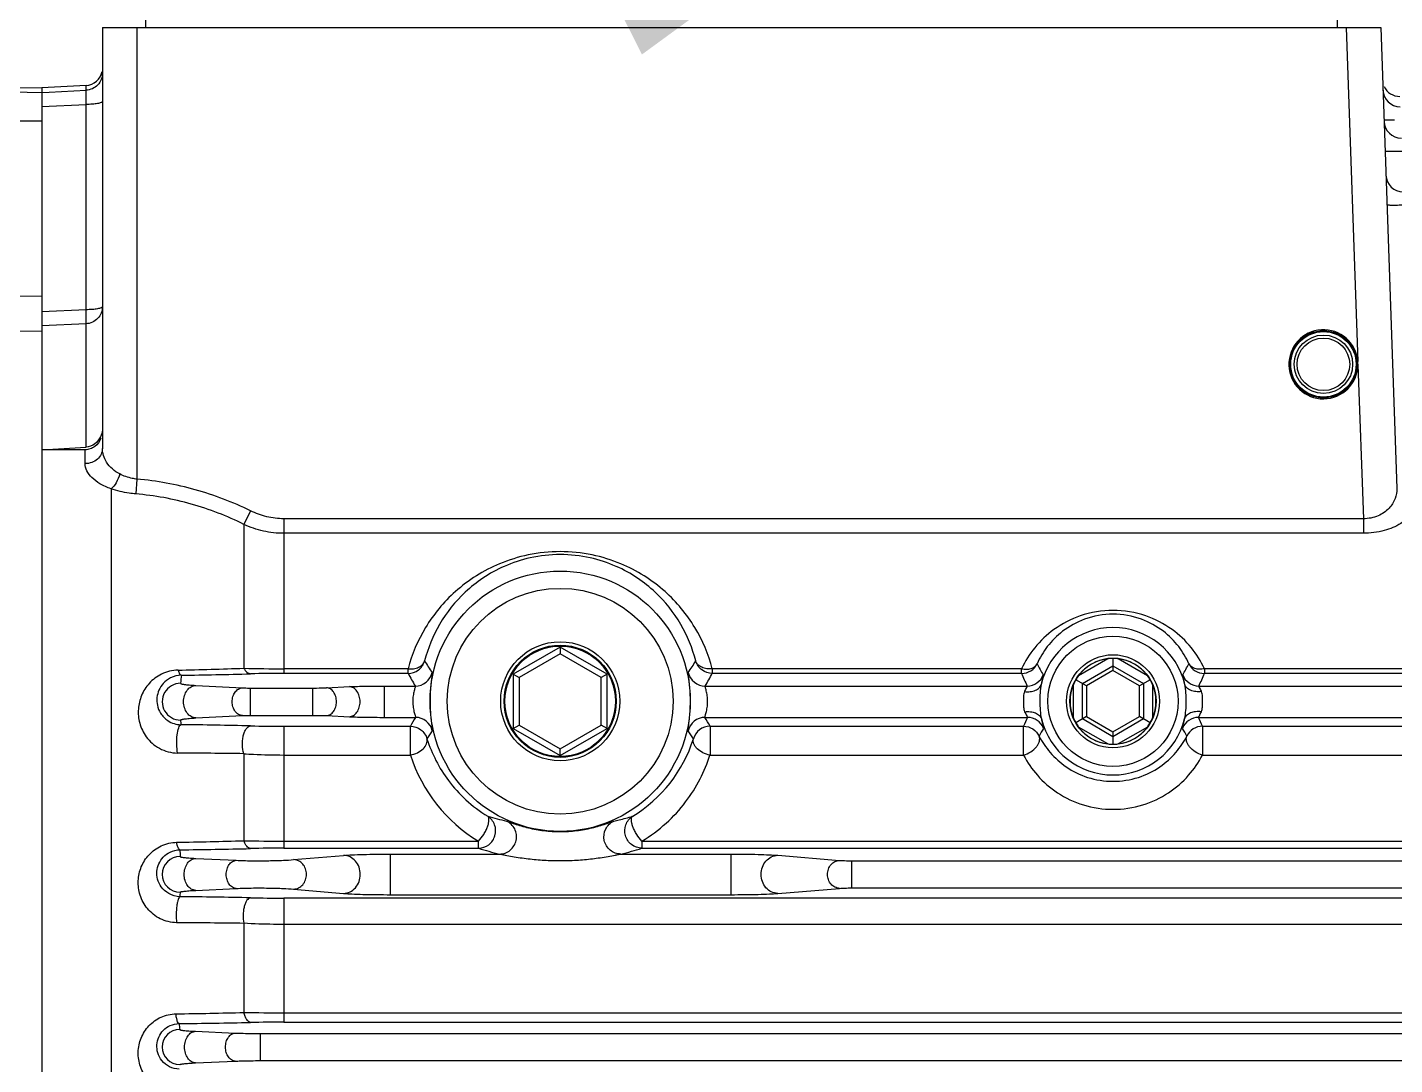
# Model space of a CAD drawing. Header units: millimetres. Extents: x -6 to 705, y -10 to 538.
# Drawn here: x 194.535 to 197.088, y 219.855 to 221.792 of the extents above; entities that cross this region are included whole.
import ezdxf

# ---------------------------------------------------------------- set-up
doc = ezdxf.new("R2010")
doc.units = ezdxf.units.MM
doc.layers.add('\\M+5D7DC\\M+5C4DA\\M+5BFF2\\M+5CFDF', color=7, linetype='Continuous', lineweight=50)

msp = doc.modelspace()

# ---------------------------------------------------------------- linework, layer by layer
at = {"color": 8, "linetype": 'Continuous', "lineweight": -3}
for p, q in [((194.7565, 221.7916), (194.7565, 221.8074)), ((196.9812, 221.7916), (196.9812, 221.8074)), ((194.6753, 221.7916), (197.0623, 221.7916)), ((194.6753, 221.7916), (194.6753, 221.0056)), ((194.7399, 221.7916), (194.7399, 220.9482)), ((196.9977, 221.7916), (197.0195, 221.168)), ((197.0623, 221.7916), (197.0924, 220.9308)), ((194.4321, 221.681), (194.5625, 221.6787)), ((194.6448, 221.683), (194.5625, 221.6787)), ((194.5625, 221.6787), (194.5625, 216.5949)), ((194.6448, 221.6742), (194.6448, 221.683)), ((194.5625, 221.6695), (194.4321, 221.6718)), ((194.5625, 221.6701), (194.5762, 221.6708)), ((194.5762, 221.6708), (194.6448, 221.6742)), ((194.5625, 221.6436), (194.6448, 221.6477)), ((194.6448, 221.2645), (194.6448, 221.6477)), ((194.5625, 221.6165), (194.4321, 221.6168)), ((197.0778, 221.6188), (197.0882, 221.6189)), ((194.5625, 221.2893), (194.4321, 221.2897)), ((194.6448, 221.2645), (194.5625, 221.2607)), ((194.5625, 221.2239), (194.4321, 221.2261)), ((194.6448, 221.2382), (194.5625, 221.2344)), ((194.6448, 221.0079), (194.6448, 221.2382)), ((197.0197, 221.1617), (197.0298, 220.8744)), ((194.5625, 221.0031), (194.6448, 221.0079)), ((194.6431, 221.0031), (194.5625, 221.0031)), ((194.6431, 220.9772), (194.6431, 221.0031)), ((194.7399, 220.9482), (194.7376, 220.9206)), ((194.6915, 220.9302), (194.6915, 219.2346)), ((194.952, 220.8891), (194.9396, 220.8638)), ((194.9396, 220.8638), (194.9396, 220.5953)), ((197.0298, 220.8744), (195.014, 220.8744)), ((195.014, 220.8744), (195.014, 220.5857)), ((197.0298, 220.8744), (197.0298, 220.8471)), ((197.0298, 220.8471), (195.014, 220.8471)), ((195.5301, 220.6348), (195.4425, 220.5842)), ((195.6178, 220.5842), (195.5301, 220.6348)), ((195.5301, 220.6348), (195.5301, 220.6221)), ((195.5301, 220.6221), (195.4535, 220.5779)), ((195.6068, 220.5779), (195.5301, 220.6221)), ((196.4981, 220.5817), (196.5527, 220.6132)), ((196.5623, 220.6137), (196.5623, 220.5909)), ((196.5719, 220.6132), (196.6265, 220.5817)), ((195.2461, 220.5942), (195.014, 220.5942)), ((195.2461, 220.5857), (195.014, 220.5857)), ((195.2461, 220.5857), (195.2461, 220.5942)), ((195.4425, 220.5842), (195.4535, 220.5779)), ((195.4425, 220.5842), (195.4425, 220.483)), ((195.6178, 220.5842), (195.6068, 220.5779)), ((195.6178, 220.483), (195.6178, 220.5842)), ((196.3917, 220.5942), (195.8141, 220.5942)), ((195.8141, 220.5942), (195.8141, 220.5857)), ((196.3917, 220.5857), (195.8141, 220.5857)), ((196.3917, 220.5857), (196.3917, 220.5942)), ((196.5051, 220.5666), (196.5623, 220.5997)), ((196.5623, 220.5909), (196.5127, 220.5622)), ((196.5623, 220.5997), (196.6195, 220.5666)), ((196.6119, 220.5622), (196.5623, 220.5909)), ((197.5529, 220.5942), (196.7329, 220.5942)), ((196.7329, 220.5942), (196.7329, 220.5857)), ((197.5529, 220.5857), (196.7329, 220.5857)), ((194.8499, 220.5633), (194.937, 220.5587)), ((194.9521, 220.5583), (195.068, 220.5583)), ((194.9521, 220.5073), (194.9521, 220.5583)), ((195.068, 220.5073), (195.068, 220.5583)), ((195.0939, 220.5589), (195.1366, 220.5609)), ((195.202, 220.5621), (195.2595, 220.5621)), ((195.202, 220.5036), (195.202, 220.5621)), ((195.4535, 220.5779), (195.4535, 220.4893)), ((195.6068, 220.4893), (195.6068, 220.5779)), ((195.8008, 220.5621), (196.402, 220.5621)), ((196.4886, 220.5021), (196.4886, 220.5651)), ((196.5127, 220.5622), (196.4929, 220.5737)), ((196.5051, 220.5006), (196.5051, 220.5666)), ((196.5127, 220.5622), (196.5127, 220.505)), ((196.6317, 220.5737), (196.6119, 220.5622)), ((196.6119, 220.505), (196.6119, 220.5622)), ((196.6195, 220.5666), (196.6195, 220.5006)), ((196.6361, 220.5651), (196.6361, 220.5021)), ((196.7226, 220.5621), (197.5632, 220.5621)), ((194.8499, 220.5024), (194.937, 220.507)), ((194.9521, 220.5073), (195.068, 220.5073)), ((195.0939, 220.5068), (195.1366, 220.5048)), ((196.5127, 220.505), (196.4929, 220.4936)), ((196.5127, 220.505), (196.5623, 220.4763)), ((196.5623, 220.4763), (196.6119, 220.505)), ((196.6317, 220.4936), (196.6119, 220.505)), ((195.014, 220.487), (195.2504, 220.487)), ((195.014, 220.487), (195.014, 220.2594)), ((195.202, 220.5036), (195.2598, 220.5036)), ((195.2504, 220.4333), (195.2504, 220.487)), ((195.4425, 220.483), (195.4535, 220.4893)), ((195.4425, 220.483), (195.5301, 220.4324)), ((195.4535, 220.4893), (195.5301, 220.4451)), ((195.5301, 220.4451), (195.6068, 220.4893)), ((195.5301, 220.4324), (195.6178, 220.483)), ((195.6178, 220.483), (195.6068, 220.4893)), ((195.8004, 220.5036), (196.4026, 220.5036)), ((195.8099, 220.487), (196.3953, 220.487)), ((195.8099, 220.487), (195.8099, 220.4333)), ((196.3953, 220.4333), (196.3953, 220.487)), ((196.5527, 220.454), (196.4981, 220.4855)), ((196.5623, 220.4675), (196.5051, 220.5006)), ((196.6195, 220.5006), (196.5623, 220.4675)), ((196.6265, 220.4855), (196.5719, 220.454)), ((196.722, 220.5036), (197.5638, 220.5036)), ((196.7293, 220.487), (197.5565, 220.487)), ((196.7293, 220.487), (196.7293, 220.4333)), ((196.5623, 220.4763), (196.5623, 220.4535)), ((194.9396, 220.4357), (194.9396, 220.2733)), ((195.014, 220.4333), (195.2504, 220.4333)), ((195.5301, 220.4324), (195.5301, 220.4451)), ((195.8099, 220.4333), (196.3953, 220.4333)), ((196.7293, 220.4333), (197.5565, 220.4333)), ((195.014, 220.2724), (195.3777, 220.2724)), ((195.014, 220.2594), (195.3777, 220.2594)), ((195.3777, 220.2594), (195.3777, 220.2724)), ((195.6826, 220.2724), (198.6078, 220.2725)), ((195.6826, 220.2724), (195.6826, 220.2594)), ((195.6827, 220.2594), (198.609, 220.2594)), ((194.8495, 220.2404), (194.9254, 220.2367)), ((195.0324, 220.238), (195.1258, 220.246)), ((195.2133, 220.2484), (195.4168, 220.2484)), ((195.2133, 220.1726), (195.2133, 220.2484)), ((195.6434, 220.2484), (195.8494, 220.2484)), ((195.8494, 220.1726), (195.8494, 220.2484)), ((195.9362, 220.2461), (196.0519, 220.2365)), ((196.0747, 220.2359), (198.2112, 220.2359)), ((196.0747, 220.1851), (196.0747, 220.2359)), ((194.8495, 220.1806), (194.9254, 220.1842)), ((195.0324, 220.183), (195.1258, 220.1749)), ((195.2133, 220.1726), (195.8494, 220.1726)), ((195.9362, 220.1749), (196.0519, 220.1844)), ((196.0747, 220.1851), (198.2112, 220.1851)), ((199.2718, 220.1662), (195.014, 220.1662)), ((195.014, 220.1662), (195.014, 219.9346)), ((194.9396, 220.1191), (194.9396, 219.9528)), ((199.2718, 220.1171), (195.014, 220.1171)), ((195.014, 219.9522), (199.2718, 219.9522)), ((194.8493, 219.9176), (194.9235, 219.9143)), ((195.014, 219.9346), (199.2718, 219.9346)), ((194.9707, 219.9134), (199.3152, 219.9134)), ((194.9707, 219.8628), (194.9707, 219.9134)), ((194.8493, 219.8585), (194.9235, 219.8619)), ((194.9707, 219.8628), (199.3152, 219.8628))]:
    msp.add_line(p, q, dxfattribs=at)
at = {"color": 1}
msp.add_circle((211.1234, 217.2284), 28.8225, dxfattribs=at)
at = {"color": 8, "linetype": 'Continuous', "lineweight": -3}
for centre, radius in [((196.9552, 221.1626), 0.0628), ((196.9552, 221.1626), 0.0611), ((196.9552, 221.1626), 0.0546), ((196.9552, 221.1626), 0.0491), ((195.5301, 220.5336), 0.243), ((195.5301, 220.5336), 0.2108), ((195.5301, 220.5336), 0.1111), ((195.5301, 220.5336), 0.1047), ((195.5301, 220.5336), 0.1031), ((196.5623, 220.5336), 0.1215), ((196.5623, 220.5336), 0.0869), ((196.5623, 220.5336), 0.0805)]:
    msp.add_circle(centre, radius, dxfattribs=at)
for centre, radius, start, end in [((194.6431, 221.7152), 0.0323, 273, 349.125), ((197.0979, 221.6948), 0.0323, 205.3506, 270), ((197.0986, 221.6756), 0.0323, 182.269, 270), ((197.1007, 221.6172), 0.0323, 182.2689, 270), ((197.1042, 221.5168), 0.0323, 182.2689, 270), ((196.9552, 221.1626), 0.0645, 4.8286, 359.1714), ((196.9552, 221.1626), 0.0646, 359.1732, 4.8268), ((196.5623, 220.5336), 0.1376, 13.2179, 166.7821), ((195.7317, 220.8877), 0.5335, 211.5321, 214.2809), ((195.3299, 220.887), 0.5319, 325.7087, 328.4655), ((196.5623, 220.5336), 0.0802, 96.8646, 143.1354), ((196.5623, 220.5336), 0.0802, 36.8646, 83.1354), ((194.7163, 226.1946), 5.6037, 271.0262, 272.2842), ((194.7165, 229.0485), 8.4669, 270.71958, 271.59357), ((195.0136, 223.0483), 2.4541, 268.2711, 270.0092), ((195.0137, 218.3114), 2.2743, 89.9913, 91.5542), ((195.7958, 220.8811), 0.624, 208.2524, 210.7426), ((195.2594, 220.5944), 0.0323, 270.0639, 347.2899), ((195.8008, 220.5944), 0.0323, 192.7232, 269.9461), ((195.2751, 220.875), 0.6118, 329.2371, 331.7771), ((196.3917, 220.618), 0.0323, 270.0339, 333.6317), ((196.7583, 220.7315), 0.3945, 201.6872, 205.4272), ((196.402, 220.5944), 0.0323, 270.0584, 339.216), ((196.6891, 220.7394), 0.3009, 206.8259, 211.3466), ((196.4355, 220.7394), 0.3008, 328.6534, 333.1747), ((196.7227, 220.5944), 0.0323, 200.8157, 269.9584), ((196.7329, 220.618), 0.0323, 206.3683, 269.9661), ((196.3726, 220.7287), 0.3877, 334.5395, 338.3461), ((194.8213, 220.5328), 0.0343, 89.9945, 270.0037), ((196.5623, 220.5336), 0.0802, 156.8646, 203.1354), ((196.5623, 220.5336), 0.0802, 336.8646, 23.1354), ((195.0364, 220.5137), 0.2157, 184.0246, 186.3478), ((194.707, 209.8445), 10.646, 88.68137, 89.38091), ((195.0125, 223.1129), 2.6259, 268.6794, 270.0331), ((195.7836, 220.1943), 0.6083, 149.4437, 151.2425), ((195.2598, 220.4713), 0.0323, 13.0484, 89.9467), ((195.8005, 220.4713), 0.0323, 90.0659, 166.9692), ((195.8099, 220.4547), 0.0323, 90.0489, 164.184), ((195.275, 220.1934), 0.6102, 28.762, 30.5551), ((196.7488, 220.3414), 0.3823, 154.8987, 157.616), ((196.4026, 220.4713), 0.0323, 21.3654, 89.9592), ((196.6889, 220.3292), 0.2989, 149.0264, 152.2249), ((196.5623, 220.5336), 0.1376, 193.7509, 346.2491), ((196.5623, 220.5336), 0.0802, 216.8646, 263.1354), ((196.5623, 220.5336), 0.0802, 276.8646, 323.1354), ((196.7221, 220.4713), 0.0323, 90.0642, 158.68), ((196.4357, 220.3292), 0.2989, 27.775, 30.9735), ((196.7294, 220.4547), 0.0323, 90.0353, 154.6606), ((196.3716, 220.3395), 0.387, 22.4005, 25.0848), ((195.7271, 220.1836), 0.5263, 145.912, 147.8731), ((195.5287, 220.5429), 0.2624, 301.4104, 342.3874), ((195.3332, 220.1837), 0.5262, 32.125, 34.0859), ((194.7036, 203.5548), 16.8826, 89.19907, 89.61915), ((195.5277, 220.5219), 0.2911, 197.7217, 238.9881), ((195.5342, 220.7976), 0.4986, 253.7672, 257.9339), ((194.7072, 227.4044), 7.1348, 270.85753, 271.86626), ((194.7067, 230.9526), 10.6968, 270.60775, 271.31412), ((195.1334, 220.2547), 0.3132, 179.6756, 181.9901), ((195.0126, 223.2847), 3.0122, 268.6119, 270.0279), ((195.0125, 217.6254), 2.634, 89.967, 91.3165), ((195.5379, 220.7542), 0.5201, 252.0616, 256.5438), ((195.5228, 220.754), 0.5198, 283.4139, 287.9087), ((194.8203, 220.2105), 0.0333, 90.0073, 269.9921), ((195.1509, 220.1659), 0.3308, 178.0448, 179.4827), ((194.7115, 208.5405), 11.6288, 88.81496, 89.46467), ((195.0137, 223.2341), 3.0679, 268.8484, 270.007), ((194.7067, 202.9109), 17.2097, 89.22465, 89.64274), ((194.7062, 228.288), 8.3385, 270.73153, 271.60426), ((195.0127, 224.5179), 4.5657, 269.083, 270.0172), ((194.8198, 219.8881), 0.0328, 90.0175, 269.983), ((194.7054, 231.9382), 12.0067, 270.54042, 271.17676), ((195.3858, 219.9825), 0.5694, 185.0866, 186.2108), ((195.0125, 216.9908), 2.9438, 89.9699, 91.1773)]:
    msp.add_arc(centre, radius, start, end, dxfattribs=at)
for centre, major_axis, start_param, end_param in [((196.5613, 220.5353), (0.0392, -0.0679), -3.67809, -3.555525), ((196.5633, 220.5353), (-0.0392, -0.0679), -2.72766, -2.605095), ((196.5613, 220.5353), (0.0392, -0.0679), -2.72766, -2.605095), ((196.5633, 220.5353), (-0.0392, -0.0679), -3.67809, -3.555525), ((196.5603, 220.5336), (-0.0784, 0), -0.536498, -0.413932), ((196.5643, 220.5336), (-0.0784, 0), -2.72766, -2.605095), ((196.5603, 220.5336), (-0.0784, 0), 0.413932, 0.536498), ((196.5613, 220.5319), (-0.0392, -0.0679), -0.536498, -0.413932), ((196.5633, 220.5319), (0.0392, -0.0679), 0.413932, 0.536498), ((196.5643, 220.5336), (-0.0784, 0), 2.605095, 2.72766), ((196.5613, 220.5319), (-0.0392, -0.0679), 0.413932, 0.536498), ((196.5633, 220.5319), (0.0392, -0.0679), -0.536498, -0.413932)]:
    msp.add_ellipse(centre, major_axis=major_axis, ratio=0.999675, start_param=start_param, end_param=end_param, dxfattribs=at)
for points, knots in [([(194.6753, 221.7063), (194.6753, 221.7022), (194.6738, 221.6941), (194.6671, 221.6836), (194.6569, 221.6764), (194.6488, 221.6744), (194.6448, 221.6742)], [0, 0, 0, 0, 0.249402, 0.499488, 0.749873, 1, 1, 1, 1]), ([(194.6448, 221.6477), (194.6449, 221.651), (194.6451, 221.6571), (194.6452, 221.6642), (194.6452, 221.6689), (194.6451, 221.6714), (194.645, 221.673), (194.6449, 221.6739), (194.6448, 221.6742)], [0, 0, 0, 0, 0.375437, 0.687954, 0.809595, 0.90355, 0.967422, 1, 1, 1, 1]), ([(194.6753, 221.6532), (194.6753, 221.6528), (194.6746, 221.6519), (194.6716, 221.6505), (194.6654, 221.649), (194.656, 221.648), (194.6487, 221.6477), (194.6448, 221.6477)], [0, 0, 0, 0, 0.037853, 0.10067, 0.314324, 0.628451, 1, 1, 1, 1]), ([(197.0683, 221.6195), (197.0683, 221.6194), (197.0686, 221.6193), (197.069, 221.6192), (197.0698, 221.6191), (197.0714, 221.619), (197.0741, 221.6189), (197.0764, 221.6188), (197.0778, 221.6188)], [0, 0, 0, 0, 0.021787, 0.072535, 0.15416, 0.266499, 0.579791, 1, 1, 1, 1]), ([(197.0703, 221.561), (197.0703, 221.5609), (197.0706, 221.5608), (197.071, 221.5607), (197.0718, 221.5606), (197.0734, 221.5605), (197.0761, 221.5604), (197.0801, 221.5603), (197.0849, 221.5603), (197.0925, 221.5604), (197.0985, 221.5606), (197.1026, 221.5607)], [0, 0, 0, 0, 0.006429, 0.021404, 0.04549, 0.078639, 0.171086, 0.295083, 0.446103, 0.618508, 1, 1, 1, 1]), ([(197.0739, 221.4606), (197.0739, 221.4605), (197.0741, 221.4604), (197.0746, 221.4603), (197.0754, 221.4602), (197.0769, 221.4601), (197.0796, 221.4599), (197.0836, 221.4599), (197.0884, 221.4599), (197.096, 221.46), (197.102, 221.4601), (197.1061, 221.4603)], [0, 0, 0, 0, 0.006429, 0.021404, 0.04549, 0.078639, 0.171086, 0.295083, 0.446103, 0.618508, 1, 1, 1, 1]), ([(194.6753, 221.2701), (194.6753, 221.2697), (194.6746, 221.2687), (194.6716, 221.2673), (194.6654, 221.2659), (194.656, 221.2648), (194.6487, 221.2645), (194.6448, 221.2645)], [0, 0, 0, 0, 0.03787, 0.100651, 0.314486, 0.628037, 1, 1, 1, 1]), ([(194.6753, 221.2701), (194.6753, 221.2661), (194.6738, 221.2579), (194.667, 221.2476), (194.6569, 221.2404), (194.6488, 221.2384), (194.6448, 221.2382)], [0, 0, 0, 0, 0.248762, 0.498243, 0.74874, 1, 1, 1, 1]), ([(194.6448, 221.2382), (194.645, 221.2392), (194.6451, 221.2422), (194.6452, 221.2478), (194.6451, 221.2555), (194.6449, 221.2613), (194.6448, 221.2645)], [0, 0, 0, 0, 0.114987, 0.335104, 0.640219, 1, 1, 1, 1]), ([(194.6726, 221.0246), (194.6703, 221.0187), (194.6642, 221.0104), (194.6528, 221.0042), (194.6463, 221.0031), (194.6431, 221.0031)], [0, 0, 0, 0, 0.497845, 0.749065, 1, 1, 1, 1]), ([(194.6716, 221.0271), (194.6691, 221.022), (194.6619, 221.0125), (194.6505, 221.0082), (194.6448, 221.0079)], [0, 0, 0, 0, 0.500692, 1, 1, 1, 1]), ([(194.6753, 221.0056), (194.6753, 221.0019), (194.6736, 220.9942), (194.6663, 220.9848), (194.6556, 220.9786), (194.6473, 220.9772), (194.6431, 220.9772)], [0, 0, 0, 0, 0.235009, 0.479066, 0.735373, 1, 1, 1, 1]), ([(194.7076, 220.958), (194.6979, 220.9629), (194.6854, 220.9737), (194.6768, 220.992), (194.6753, 221.0011), (194.6753, 221.0056)], [0, 0, 0, 0, 0.54378, 0.779142, 1, 1, 1, 1]), ([(194.6915, 220.9302), (194.6843, 220.9327), (194.6714, 220.9383), (194.6558, 220.9498), (194.6457, 220.9628), (194.6431, 220.9727), (194.6431, 220.9772)], [0, 0, 0, 0, 0.31841, 0.586814, 0.80903, 1, 1, 1, 1]), ([(194.7076, 220.958), (194.7061, 220.9523), (194.7021, 220.9421), (194.6954, 220.9332), (194.6915, 220.9302)], [0, 0, 0, 0, 0.542785, 1, 1, 1, 1]), ([(194.7399, 220.9482), (194.737, 220.9485), (194.7258, 220.9504), (194.715, 220.9541), (194.7076, 220.958)], [0, 0, 0, 0, 0.259886, 1, 1, 1, 1]), ([(194.952, 220.8891), (194.9189, 220.9053), (194.8496, 220.9319), (194.7766, 220.9451), (194.7399, 220.9482)], [0, 0, 0, 0, 0.500019, 1, 1, 1, 1]), ([(194.7376, 220.9206), (194.7335, 220.921), (194.7179, 220.9228), (194.7024, 220.9263), (194.6915, 220.9302)], [0, 0, 0, 0, 0.261055, 1, 1, 1, 1]), ([(194.9396, 220.8638), (194.9081, 220.8794), (194.8422, 220.905), (194.7726, 220.9177), (194.7376, 220.9206)], [0, 0, 0, 0, 0.500018, 1, 1, 1, 1]), ([(197.0924, 220.9308), (197.0926, 220.9244), (197.0901, 220.9107), (197.078, 220.8921), (197.0572, 220.8777), (197.0392, 220.8743), (197.0298, 220.8744)], [0, 0, 0, 0, 0.205972, 0.432652, 0.696407, 1, 1, 1, 1]), ([(195.014, 220.8744), (195.0033, 220.8744), (194.9819, 220.877), (194.9616, 220.8843), (194.952, 220.8891)], [0, 0, 0, 0, 0.499958, 1, 1, 1, 1]), ([(197.1246, 220.9038), (197.1247, 220.9004), (197.1237, 220.8933), (197.1188, 220.8832), (197.1107, 220.8737), (197.0947, 220.8613), (197.0674, 220.8501), (197.0429, 220.8471), (197.0298, 220.8471)], [0, 0, 0, 0, 0.083438, 0.173977, 0.27626, 0.393284, 0.673413, 1, 1, 1, 1]), ([(195.014, 220.8471), (195.0012, 220.8471), (194.9756, 220.85), (194.9512, 220.8584), (194.9396, 220.8638)], [0, 0, 0, 0, 0.500054, 1, 1, 1, 1]), ([(195.5301, 220.8129), (195.5101, 220.8129), (195.4714, 220.8089), (195.403, 220.7878), (195.3337, 220.7443), (195.2757, 220.6745), (195.2531, 220.6212), (195.2461, 220.5942)], [0, 0, 0, 0, 0.15621, 0.301499, 0.55554, 0.782185, 1, 1, 1, 1]), ([(195.8141, 220.5942), (195.8071, 220.6212), (195.7846, 220.6745), (195.7265, 220.7443), (195.6572, 220.7878), (195.5889, 220.8089), (195.5501, 220.8129), (195.5301, 220.8129)], [0, 0, 0, 0, 0.217806, 0.444487, 0.698538, 0.843814, 1, 1, 1, 1]), ([(195.5301, 220.8075), (195.5114, 220.8075), (195.4755, 220.8035), (195.4267, 220.7875), (195.3861, 220.7651), (195.343, 220.7309), (195.3023, 220.6799), (195.2831, 220.6326), (195.277, 220.6088)], [0, 0, 0, 0, 0.162637, 0.310448, 0.442599, 0.563549, 0.786245, 1, 1, 1, 1]), ([(195.7832, 220.6088), (195.7772, 220.6326), (195.758, 220.6799), (195.7173, 220.7309), (195.6742, 220.7651), (195.6335, 220.7875), (195.5848, 220.8035), (195.5489, 220.8075), (195.5301, 220.8075)], [0, 0, 0, 0, 0.213824, 0.436532, 0.557489, 0.689626, 0.83741, 1, 1, 1, 1]), ([(196.5623, 220.7031), (196.5417, 220.7031), (196.5023, 220.6966), (196.4522, 220.6707), (196.4152, 220.6357), (196.3981, 220.6082), (196.3917, 220.5942)], [0, 0, 0, 0, 0.290494, 0.55046, 0.783037, 1, 1, 1, 1]), ([(196.5623, 220.6962), (196.5442, 220.6962), (196.5104, 220.6901), (196.4686, 220.667), (196.439, 220.6375), (196.4257, 220.615), (196.4206, 220.6036)], [0, 0, 0, 0, 0.304425, 0.564334, 0.790872, 1, 1, 1, 1]), ([(196.7329, 220.5942), (196.7265, 220.6082), (196.7095, 220.6357), (196.6724, 220.6707), (196.6224, 220.6966), (196.583, 220.7031), (196.5623, 220.7031)], [0, 0, 0, 0, 0.216869, 0.449483, 0.709473, 1, 1, 1, 1]), ([(196.704, 220.6036), (196.699, 220.615), (196.6856, 220.6375), (196.656, 220.6671), (196.6143, 220.6901), (196.5804, 220.6962), (196.5623, 220.6962)], [0, 0, 0, 0, 0.209243, 0.435731, 0.695606, 1, 1, 1, 1]), ([(195.2461, 220.5942), (195.2496, 220.5938), (195.2563, 220.5938), (195.2657, 220.5964), (195.2731, 220.6014), (195.2762, 220.6062), (195.277, 220.6088)], [0, 0, 0, 0, 0.28395, 0.546997, 0.783697, 1, 1, 1, 1]), ([(195.2461, 220.5857), (195.2529, 220.5857), (195.2668, 220.5902), (195.2751, 220.6023), (195.277, 220.6088)], [0, 0, 0, 0, 0.500058, 1, 1, 1, 1]), ([(195.8141, 220.5857), (195.8074, 220.5857), (195.7935, 220.5902), (195.7852, 220.6023), (195.7832, 220.6088)], [0, 0, 0, 0, 0.500058, 1, 1, 1, 1]), ([(195.8141, 220.5942), (195.8107, 220.5938), (195.8039, 220.5938), (195.7945, 220.5964), (195.7871, 220.6014), (195.7841, 220.6062), (195.7832, 220.6088)], [0, 0, 0, 0, 0.283953, 0.547001, 0.783701, 1, 1, 1, 1]), ([(194.8166, 220.5918), (194.8059, 220.5916), (194.7856, 220.5866), (194.7619, 220.5686), (194.7472, 220.5453), (194.741, 220.5193), (194.7436, 220.4919), (194.7564, 220.465), (194.7768, 220.447), (194.798, 220.4386), (194.8099, 220.4371), (194.8158, 220.437)], [0, 0, 0, 0, 0.135649, 0.256595, 0.369131, 0.478903, 0.591122, 0.712054, 0.849351, 0.924691, 1, 1, 1, 1]), ([(194.8229, 220.5823), (194.8159, 220.5821), (194.8031, 220.5789), (194.7888, 220.568), (194.7803, 220.5548), (194.7765, 220.5406), (194.7772, 220.5255), (194.7835, 220.5098), (194.7981, 220.4947), (194.8135, 220.49), (194.822, 220.4899)], [0, 0, 0, 0, 0.147026, 0.265774, 0.370956, 0.470813, 0.571817, 0.682378, 0.820112, 1, 1, 1, 1]), ([(194.8166, 220.5918), (194.817, 220.5904), (194.8178, 220.5881), (194.8195, 220.5847), (194.8215, 220.5825), (194.8229, 220.5823)], [0, 0, 0, 0, 0.348858, 0.631268, 1, 1, 1, 1]), ([(194.9396, 220.5953), (194.941, 220.5925), (194.9442, 220.5878), (194.9496, 220.585), (194.952, 220.5849)], [0, 0, 0, 0, 0.561422, 1, 1, 1, 1]), ([(195.2909, 220.5873), (195.291, 220.5871), (195.291, 220.5867), (195.291, 220.5858), (195.2909, 220.5845), (195.2907, 220.5819), (195.2901, 220.5776), (195.2893, 220.5711), (195.2885, 220.5632), (195.2877, 220.554), (195.2871, 220.5437), (195.287, 220.5329), (195.2872, 220.5221), (195.2878, 220.5119), (195.2886, 220.5026), (195.2895, 220.4947), (195.2904, 220.4883), (195.2909, 220.484), (195.2912, 220.4814), (195.2913, 220.48), (195.2913, 220.4792), (195.2913, 220.4787), (195.2912, 220.4786)], [0, 0, 0, 0, 0.004115, 0.012156, 0.024227, 0.040335, 0.084505, 0.144005, 0.217763, 0.303852, 0.399338, 0.499963, 0.600583, 0.696058, 0.782154, 0.855929, 0.915447, 0.959636, 0.975758, 0.987841, 0.995888, 1, 1, 1, 1]), ([(195.769, 220.4786), (195.7689, 220.4787), (195.7689, 220.4792), (195.7689, 220.48), (195.769, 220.4814), (195.7693, 220.484), (195.7699, 220.4883), (195.7707, 220.4947), (195.7716, 220.5026), (195.7725, 220.5119), (195.7731, 220.5221), (195.7733, 220.5329), (195.7731, 220.5437), (195.7726, 220.554), (195.7718, 220.5632), (195.7709, 220.5711), (195.7702, 220.5776), (195.7696, 220.5819), (195.7693, 220.5845), (195.7692, 220.5858), (195.7692, 220.5867), (195.7692, 220.5871), (195.7693, 220.5873)], [0, 0, 0, 0, 0.004112, 0.012159, 0.024242, 0.040364, 0.084553, 0.144071, 0.217846, 0.303942, 0.399417, 0.500037, 0.600662, 0.696148, 0.782237, 0.855995, 0.915495, 0.959665, 0.975773, 0.987844, 0.995885, 1, 1, 1, 1]), ([(196.3917, 220.5942), (196.3948, 220.5937), (196.4007, 220.593), (196.4092, 220.5943), (196.4162, 220.5978), (196.4195, 220.6016), (196.4206, 220.6036)], [0, 0, 0, 0, 0.285873, 0.547984, 0.782922, 1, 1, 1, 1]), ([(196.4322, 220.5829), (196.4322, 220.5828), (196.4322, 220.5822), (196.4321, 220.5813), (196.4317, 220.5798), (196.4313, 220.5778), (196.4306, 220.5753), (196.4296, 220.5711), (196.4288, 220.5676), (196.4283, 220.5651)], [0, 0, 0, 0, 0.026447, 0.080504, 0.163108, 0.274391, 0.414174, 0.582199, 1, 1, 1, 1]), ([(196.6963, 220.5651), (196.6958, 220.5676), (196.695, 220.5711), (196.694, 220.5753), (196.6934, 220.5778), (196.6929, 220.5798), (196.6926, 220.5813), (196.6925, 220.5822), (196.6924, 220.5828), (196.6925, 220.5829)], [0, 0, 0, 0, 0.418042, 0.585955, 0.725475, 0.836573, 0.919274, 0.973536, 1, 1, 1, 1]), ([(196.7329, 220.5942), (196.7299, 220.5937), (196.724, 220.593), (196.7155, 220.5943), (196.7084, 220.5978), (196.7051, 220.6016), (196.704, 220.6036)], [0, 0, 0, 0, 0.285877, 0.54799, 0.782928, 1, 1, 1, 1]), ([(194.8213, 220.5671), (194.8212, 220.5669), (194.8219, 220.5664), (194.8232, 220.566), (194.8254, 220.5655), (194.8301, 220.5648), (194.8384, 220.564), (194.8456, 220.5635), (194.8499, 220.5633)], [0, 0, 0, 0, 0.022172, 0.069284, 0.145534, 0.252183, 0.560728, 1, 1, 1, 1]), ([(194.8499, 220.5024), (194.8468, 220.5025), (194.8404, 220.5044), (194.8329, 220.5115), (194.828, 220.5214), (194.8263, 220.5328), (194.828, 220.5443), (194.8329, 220.5542), (194.8404, 220.5612), (194.8468, 220.5632), (194.8499, 220.5633)], [0, 0, 0, 0, 0.11026, 0.229946, 0.361198, 0.5, 0.638802, 0.770054, 0.88974, 1, 1, 1, 1]), ([(194.937, 220.507), (194.9344, 220.5071), (194.929, 220.5088), (194.9227, 220.5147), (194.9186, 220.5231), (194.9172, 220.5328), (194.9186, 220.5425), (194.9227, 220.5509), (194.929, 220.5569), (194.9344, 220.5586), (194.937, 220.5587)], [0, 0, 0, 0, 0.109807, 0.229347, 0.360797, 0.500005, 0.639212, 0.770659, 0.890195, 1, 1, 1, 1]), ([(194.937, 220.5587), (194.938, 220.5586), (194.9431, 220.5584), (194.9481, 220.5583), (194.9521, 220.5583)], [0, 0, 0, 0, 0.203848, 1, 1, 1, 1]), ([(195.068, 220.5583), (195.0705, 220.5583), (195.0791, 220.5584), (195.0877, 220.5586), (195.0939, 220.5589)], [0, 0, 0, 0, 0.282298, 1, 1, 1, 1]), ([(195.0939, 220.5068), (195.0963, 220.5069), (195.1016, 220.5086), (195.1076, 220.5147), (195.1114, 220.5231), (195.1128, 220.5328), (195.1114, 220.5425), (195.1076, 220.551), (195.1016, 220.5571), (195.0963, 220.5588), (195.0939, 220.5589)], [0, 0, 0, 0, 0.106635, 0.225181, 0.358013, 0.5, 0.641987, 0.774819, 0.893365, 1, 1, 1, 1]), ([(195.1366, 220.5609), (195.1465, 220.5613), (195.1683, 220.5619), (195.1901, 220.5621), (195.202, 220.5621)], [0, 0, 0, 0, 0.455293, 1, 1, 1, 1]), ([(195.1366, 220.5048), (195.1392, 220.5049), (195.1449, 220.5068), (195.1513, 220.5133), (195.1555, 220.5224), (195.1569, 220.5328), (195.1555, 220.5433), (195.1513, 220.5524), (195.1449, 220.5589), (195.1392, 220.5608), (195.1366, 220.5609)], [0, 0, 0, 0, 0.106639, 0.225184, 0.358013, 0.499996, 0.64198, 0.774811, 0.893359, 1, 1, 1, 1]), ([(195.2595, 220.5621), (195.2596, 220.562), (195.2596, 220.5617), (195.2595, 220.5609), (195.259, 220.5591), (195.2583, 220.5564), (195.2573, 220.5528), (195.2563, 220.5485), (195.2552, 220.5418), (195.2545, 220.5328), (195.2553, 220.5238), (195.2565, 220.5171), (195.2575, 220.5128), (195.2586, 220.5092), (195.2594, 220.5065), (195.2598, 220.5048), (195.2599, 220.5039), (195.2599, 220.5036), (195.2598, 220.5036)], [0, 0, 0, 0, 0.004594, 0.013493, 0.044953, 0.093489, 0.156532, 0.23138, 0.315473, 0.499868, 0.684232, 0.768322, 0.843208, 0.906331, 0.954969, 0.98651, 0.995418, 1, 1, 1, 1]), ([(195.8004, 220.5036), (195.8004, 220.5036), (195.8003, 220.5039), (195.8004, 220.5048), (195.8009, 220.5065), (195.8017, 220.5092), (195.8027, 220.5128), (195.8037, 220.5171), (195.805, 220.5238), (195.8057, 220.5328), (195.8051, 220.5418), (195.8039, 220.5485), (195.803, 220.5528), (195.802, 220.5564), (195.8012, 220.5591), (195.8008, 220.5609), (195.8007, 220.5617), (195.8007, 220.562), (195.8008, 220.5621)], [0, 0, 0, 0, 0.004582, 0.01349, 0.045031, 0.093669, 0.156792, 0.231678, 0.315768, 0.500132, 0.684527, 0.76862, 0.843468, 0.906511, 0.955047, 0.986507, 0.995406, 1, 1, 1, 1]), ([(196.397, 220.5517), (196.4006, 220.5513), (196.4076, 220.5512), (196.4172, 220.5534), (196.4247, 220.558), (196.4277, 220.5627), (196.4283, 220.5651)], [0, 0, 0, 0, 0.296946, 0.567083, 0.799225, 1, 1, 1, 1]), ([(196.402, 220.5621), (196.4021, 220.562), (196.402, 220.5616), (196.4017, 220.5611), (196.4012, 220.5601), (196.4003, 220.5584), (196.3987, 220.5555), (196.3976, 220.5531), (196.397, 220.5517)], [0, 0, 0, 0, 0.026123, 0.084226, 0.174421, 0.294254, 0.608429, 1, 1, 1, 1]), ([(196.4283, 220.5651), (196.4272, 220.5599), (196.4259, 220.5492), (196.4254, 220.533), (196.4261, 220.5168), (196.4274, 220.5061), (196.4286, 220.5009)], [0, 0, 0, 0, 0.246845, 0.499947, 0.753072, 1, 1, 1, 1]), ([(196.696, 220.5009), (196.6972, 220.5061), (196.6986, 220.5168), (196.6992, 220.533), (196.6987, 220.5492), (196.6975, 220.5599), (196.6963, 220.5651)], [0, 0, 0, 0, 0.24692, 0.500042, 0.753151, 1, 1, 1, 1]), ([(196.7277, 220.5517), (196.7241, 220.5513), (196.7171, 220.5512), (196.7075, 220.5534), (196.7, 220.558), (196.697, 220.5627), (196.6963, 220.5651)], [0, 0, 0, 0, 0.296946, 0.567083, 0.799225, 1, 1, 1, 1]), ([(196.7277, 220.5517), (196.7271, 220.5531), (196.7259, 220.5555), (196.7244, 220.5584), (196.7234, 220.5601), (196.7229, 220.5611), (196.7227, 220.5616), (196.7226, 220.562), (196.7226, 220.5621)], [0, 0, 0, 0, 0.391686, 0.70573, 0.825512, 0.915803, 0.973955, 1, 1, 1, 1]), ([(196.397, 220.5517), (196.3958, 220.549), (196.395, 220.5425), (196.3952, 220.5328), (196.3952, 220.5231), (196.3961, 220.5167), (196.3973, 220.514)], [0, 0, 0, 0, 0.233934, 0.499713, 0.765587, 1, 1, 1, 1]), ([(196.7273, 220.514), (196.7285, 220.5167), (196.7294, 220.5231), (196.7294, 220.5328), (196.7296, 220.5425), (196.7289, 220.549), (196.7277, 220.5517)], [0, 0, 0, 0, 0.234382, 0.500244, 0.766049, 1, 1, 1, 1]), ([(194.937, 220.507), (194.938, 220.5071), (194.9431, 220.5073), (194.9481, 220.5073), (194.9521, 220.5073)], [0, 0, 0, 0, 0.203872, 1, 1, 1, 1]), ([(195.068, 220.5073), (195.0705, 220.5073), (195.0791, 220.5073), (195.0877, 220.5071), (195.0939, 220.5068)], [0, 0, 0, 0, 0.282287, 1, 1, 1, 1]), ([(195.1366, 220.5048), (195.1465, 220.5043), (195.1683, 220.5038), (195.1901, 220.5036), (195.202, 220.5036)], [0, 0, 0, 0, 0.455294, 1, 1, 1, 1]), ([(196.3973, 220.514), (196.4009, 220.5144), (196.4079, 220.5146), (196.4174, 220.5124), (196.4249, 220.5079), (196.428, 220.5032), (196.4286, 220.5009)], [0, 0, 0, 0, 0.297057, 0.567126, 0.799205, 1, 1, 1, 1]), ([(196.3973, 220.514), (196.3979, 220.5126), (196.3992, 220.5101), (196.4008, 220.5073), (196.4018, 220.5056), (196.4023, 220.5046), (196.4026, 220.504), (196.4027, 220.5036), (196.4026, 220.5036)], [0, 0, 0, 0, 0.390731, 0.705002, 0.825126, 0.915688, 0.974019, 1, 1, 1, 1]), ([(196.7273, 220.514), (196.7237, 220.5144), (196.7168, 220.5146), (196.7072, 220.5124), (196.6997, 220.5079), (196.6967, 220.5032), (196.696, 220.5009)], [0, 0, 0, 0, 0.297058, 0.567127, 0.799205, 1, 1, 1, 1]), ([(196.722, 220.5036), (196.722, 220.5036), (196.7221, 220.504), (196.7223, 220.5046), (196.7229, 220.5056), (196.7239, 220.5073), (196.7255, 220.5101), (196.7267, 220.5126), (196.7273, 220.514)], [0, 0, 0, 0, 0.026027, 0.084368, 0.174892, 0.295026, 0.609347, 1, 1, 1, 1]), ([(194.8158, 220.437), (194.8148, 220.4423), (194.8139, 220.4536), (194.8145, 220.4695), (194.8166, 220.4815), (194.8193, 220.4878), (194.8212, 220.4897), (194.822, 220.4899)], [0, 0, 0, 0, 0.296794, 0.616772, 0.870297, 0.951085, 1, 1, 1, 1]), ([(194.8213, 220.4986), (194.8212, 220.4988), (194.8219, 220.4993), (194.8232, 220.4997), (194.8254, 220.5002), (194.8301, 220.5009), (194.8384, 220.5017), (194.8456, 220.5022), (194.8499, 220.5024)], [0, 0, 0, 0, 0.022173, 0.069285, 0.145536, 0.252186, 0.560728, 1, 1, 1, 1]), ([(194.9396, 220.4357), (194.9378, 220.4409), (194.9366, 220.4494), (194.9369, 220.4606), (194.9382, 220.4689), (194.9405, 220.4763), (194.9441, 220.4833), (194.9488, 220.4874), (194.952, 220.4877)], [0, 0, 0, 0, 0.28434, 0.436804, 0.584356, 0.718927, 0.834179, 1, 1, 1, 1]), ([(195.2504, 220.487), (195.2572, 220.487), (195.2713, 220.4823), (195.2796, 220.4701), (195.2814, 220.4635)], [0, 0, 0, 0, 0.49984, 1, 1, 1, 1]), ([(196.3953, 220.487), (196.4013, 220.487), (196.4135, 220.4834), (196.4219, 220.4739), (196.4245, 220.4685)], [0, 0, 0, 0, 0.499897, 1, 1, 1, 1]), ([(196.4286, 220.5009), (196.4292, 220.4984), (196.43, 220.4949), (196.431, 220.4906), (196.4317, 220.4881), (196.4322, 220.4862), (196.4325, 220.4847), (196.4327, 220.4837), (196.4327, 220.4832), (196.4326, 220.4831)], [0, 0, 0, 0, 0.417671, 0.585656, 0.725434, 0.83677, 0.91949, 0.97362, 1, 1, 1, 1]), ([(196.692, 220.4831), (196.6919, 220.4832), (196.692, 220.4837), (196.6921, 220.4847), (196.6925, 220.4862), (196.693, 220.4881), (196.6936, 220.4906), (196.6947, 220.4949), (196.6955, 220.4984), (196.696, 220.5009)], [0, 0, 0, 0, 0.026393, 0.080465, 0.163141, 0.274528, 0.414392, 0.582417, 1, 1, 1, 1]), ([(195.2504, 220.4333), (195.2549, 220.4341), (195.2636, 220.4369), (195.2742, 220.444), (195.2812, 220.4532), (195.2821, 220.4605), (195.2814, 220.4635)], [0, 0, 0, 0, 0.291393, 0.566571, 0.802667, 1, 1, 1, 1]), ([(195.2814, 220.4635), (195.2903, 220.4356), (195.3115, 220.3944), (195.3535, 220.3479), (195.3802, 220.3278), (195.3949, 220.3189)], [0, 0, 0, 0, 0.468581, 0.725915, 1, 1, 1, 1]), ([(195.8099, 220.4333), (195.8053, 220.4339), (195.7967, 220.437), (195.7874, 220.443), (195.7821, 220.4492), (195.7795, 220.454), (195.7782, 220.4588), (195.7785, 220.462), (195.7789, 220.4635)], [0, 0, 0, 0, 0.290894, 0.565095, 0.689084, 0.801346, 0.901895, 1, 1, 1, 1]), ([(196.3953, 220.4333), (196.4, 220.4346), (196.4088, 220.4386), (196.4179, 220.4462), (196.4229, 220.4534), (196.4257, 220.46), (196.4257, 220.4656), (196.4245, 220.4685)], [0, 0, 0, 0, 0.29107, 0.569857, 0.695277, 0.808208, 1, 1, 1, 1]), ([(196.4245, 220.4685), (196.43, 220.4577), (196.4445, 220.4362), (196.475, 220.4089), (196.5152, 220.389), (196.5463, 220.3842), (196.5623, 220.3842)], [0, 0, 0, 0, 0.215941, 0.453573, 0.716712, 1, 1, 1, 1]), ([(196.5623, 220.3842), (196.5783, 220.3842), (196.6094, 220.389), (196.6497, 220.4089), (196.6802, 220.4362), (196.6946, 220.4577), (196.7002, 220.4685)], [0, 0, 0, 0, 0.283297, 0.546445, 0.784092, 1, 1, 1, 1]), ([(196.7293, 220.4333), (196.7246, 220.4344), (196.7158, 220.4387), (196.7067, 220.4462), (196.7018, 220.4534), (196.6996, 220.4586), (196.6988, 220.4638), (196.6996, 220.4671), (196.7002, 220.4685)], [0, 0, 0, 0, 0.290635, 0.568754, 0.694002, 0.806278, 0.905206, 1, 1, 1, 1]), ([(194.9396, 220.4357), (194.9455, 220.4353), (194.9703, 220.4339), (194.9951, 220.4333), (195.014, 220.4333)], [0, 0, 0, 0, 0.238189, 1, 1, 1, 1]), ([(195.6826, 220.2724), (195.6987, 220.2821), (195.7284, 220.3042), (195.7649, 220.3439), (195.7923, 220.3872), (195.8049, 220.4179), (195.8098, 220.4333)], [0, 0, 0, 0, 0.269902, 0.526101, 0.769029, 1, 1, 1, 1]), ([(196.3954, 220.4333), (196.4024, 220.4197), (196.4204, 220.3931), (196.4584, 220.3602), (196.507, 220.3374), (196.5437, 220.3319), (196.5623, 220.3319)], [0, 0, 0, 0, 0.224039, 0.466041, 0.726607, 1, 1, 1, 1]), ([(196.5623, 220.3319), (196.581, 220.3319), (196.6177, 220.3374), (196.6662, 220.3602), (196.7042, 220.3931), (196.7223, 220.4197), (196.7293, 220.4333)], [0, 0, 0, 0, 0.273383, 0.533945, 0.775947, 1, 1, 1, 1]), ([(195.3777, 220.2724), (195.3812, 220.2764), (195.3863, 220.2828), (195.3914, 220.2922), (195.3945, 220.2992), (195.3965, 220.3058), (195.3972, 220.3107), (195.3971, 220.3141), (195.3969, 220.316), (195.3963, 220.3177), (195.3954, 220.3185), (195.3949, 220.3189)], [0, 0, 0, 0, 0.304959, 0.462703, 0.611629, 0.744024, 0.853534, 0.897464, 0.933719, 0.964305, 1, 1, 1, 1]), ([(195.3777, 220.2594), (195.3844, 220.2594), (195.3983, 220.2641), (195.4105, 220.2821), (195.4098, 220.3038), (195.4006, 220.3152), (195.3949, 220.3189)], [0, 0, 0, 0, 0.249407, 0.500123, 0.750743, 1, 1, 1, 1]), ([(195.4168, 220.2484), (195.4204, 220.2484), (195.4276, 220.2497), (195.4372, 220.2552), (195.4444, 220.2636), (195.4484, 220.2739), (195.4489, 220.2849), (195.4458, 220.2955), (195.4393, 220.3044), (195.4333, 220.3085), (195.43, 220.31)], [0, 0, 0, 0, 0.12408, 0.248817, 0.374244, 0.500095, 0.625921, 0.751285, 0.875955, 1, 1, 1, 1]), ([(195.43, 220.31), (195.4307, 220.3099), (195.4325, 220.3093), (195.4357, 220.3081), (195.44, 220.3066), (195.4472, 220.304), (195.4575, 220.3008), (195.4708, 220.2972), (195.4851, 220.2942), (195.5049, 220.2912), (195.52, 220.2903), (195.5301, 220.2903)], [0, 0, 0, 0, 0.020286, 0.05469, 0.100307, 0.154195, 0.278251, 0.414821, 0.557755, 0.703923, 1, 1, 1, 1]), ([(195.5301, 220.2903), (195.5403, 220.2903), (195.5554, 220.2912), (195.5752, 220.2942), (195.5895, 220.2972), (195.6028, 220.3008), (195.6131, 220.304), (195.6203, 220.3066), (195.6246, 220.3081), (195.6278, 220.3093), (195.6296, 220.3099), (195.6303, 220.31)], [0, 0, 0, 0, 0.29612, 0.442312, 0.585262, 0.721847, 0.845894, 0.89979, 0.94538, 0.979775, 1, 1, 1, 1]), ([(195.6434, 220.2484), (195.6399, 220.2484), (195.6326, 220.2497), (195.62, 220.257), (195.61, 220.2735), (195.6124, 220.2926), (195.621, 220.3043), (195.627, 220.3085), (195.6303, 220.31)], [0, 0, 0, 0, 0.124858, 0.250631, 0.500156, 0.749552, 0.875217, 1, 1, 1, 1]), ([(195.6303, 220.31), (195.6335, 220.3107), (195.6454, 220.3134), (195.6571, 220.3165), (195.6655, 220.3189)], [0, 0, 0, 0, 0.276674, 1, 1, 1, 1]), ([(195.6826, 220.2594), (195.6758, 220.2594), (195.6619, 220.2642), (195.6497, 220.2821), (195.6504, 220.3004), (195.6573, 220.3124), (195.6625, 220.317), (195.6654, 220.3189)], [0, 0, 0, 0, 0.24846, 0.498472, 0.748343, 0.874535, 1, 1, 1, 1]), ([(195.6826, 220.2724), (195.6789, 220.2763), (195.6741, 220.2828), (195.6689, 220.2922), (195.6658, 220.2992), (195.6638, 220.3058), (195.6627, 220.3122), (195.6634, 220.3174), (195.6654, 220.3189)], [0, 0, 0, 0, 0.305979, 0.464448, 0.614362, 0.747551, 0.857499, 1, 1, 1, 1]), ([(194.814, 220.1203), (194.8035, 220.1204), (194.7825, 220.1254), (194.7582, 220.1449), (194.7443, 220.1709), (194.7407, 220.1985), (194.7466, 220.2252), (194.7614, 220.2485), (194.7847, 220.2657), (194.8041, 220.2702), (194.814, 220.2703)], [0, 0, 0, 0, 0.13806, 0.272062, 0.396654, 0.514695, 0.630385, 0.747571, 0.869829, 1, 1, 1, 1]), ([(194.8202, 220.1688), (194.813, 220.169), (194.7993, 220.1727), (194.7848, 220.1857), (194.7776, 220.201), (194.7763, 220.2163), (194.78, 220.2307), (194.7885, 220.2436), (194.8022, 220.2536), (194.8139, 220.2564), (194.8201, 220.2565)], [0, 0, 0, 0, 0.158754, 0.299967, 0.418441, 0.526631, 0.632617, 0.742436, 0.86236, 1, 1, 1, 1]), ([(194.8201, 220.2565), (194.8195, 220.2566), (194.818, 220.2579), (194.8156, 220.2625), (194.8146, 220.267), (194.814, 220.2703)], [0, 0, 0, 0, 0.134979, 0.344052, 1, 1, 1, 1]), ([(194.952, 220.2587), (194.9493, 220.2589), (194.9452, 220.262), (194.9418, 220.2676), (194.9403, 220.2713), (194.9396, 220.2733)], [0, 0, 0, 0, 0.407552, 0.680947, 1, 1, 1, 1]), ([(194.8203, 220.2438), (194.8203, 220.2436), (194.8211, 220.2432), (194.8224, 220.2428), (194.8248, 220.2423), (194.828, 220.2419), (194.8321, 220.2415), (194.8394, 220.2409), (194.8453, 220.2406), (194.8495, 220.2404)], [0, 0, 0, 0, 0.022409, 0.071538, 0.150386, 0.259592, 0.399399, 0.569905, 1, 1, 1, 1]), ([(194.8495, 220.1806), (194.8466, 220.1807), (194.8406, 220.1827), (194.8335, 220.1896), (194.829, 220.1993), (194.8274, 220.2105), (194.829, 220.2216), (194.8335, 220.2313), (194.8406, 220.2383), (194.8466, 220.2403), (194.8495, 220.2404)], [0, 0, 0, 0, 0.107673, 0.226538, 0.358917, 0.5, 0.641083, 0.773462, 0.892327, 1, 1, 1, 1]), ([(194.9254, 220.1842), (194.9229, 220.1843), (194.9176, 220.1861), (194.9114, 220.1922), (194.9075, 220.2007), (194.9061, 220.2105), (194.9075, 220.2203), (194.9114, 220.2288), (194.9176, 220.2349), (194.9229, 220.2366), (194.9254, 220.2367)], [0, 0, 0, 0, 0.107435, 0.226224, 0.358706, 0.499997, 0.641289, 0.773773, 0.892564, 1, 1, 1, 1]), ([(194.9254, 220.2367), (194.9346, 220.2363), (194.9548, 220.2358), (194.9841, 220.2359), (195.0105, 220.2366), (195.026, 220.2374), (195.0324, 220.238)], [0, 0, 0, 0, 0.258523, 0.564114, 0.821399, 1, 1, 1, 1]), ([(195.0324, 220.183), (195.0355, 220.1831), (195.042, 220.1847), (195.05, 220.1909), (195.0552, 220.2), (195.057, 220.2105), (195.0552, 220.221), (195.05, 220.23), (195.042, 220.2363), (195.0355, 220.2379), (195.0324, 220.238)], [0, 0, 0, 0, 0.118351, 0.240841, 0.368603, 0.5, 0.631397, 0.759159, 0.881649, 1, 1, 1, 1]), ([(195.1258, 220.246), (195.1309, 220.2465), (195.1429, 220.2471), (195.1721, 220.2481), (195.1962, 220.2484), (195.2133, 220.2484)], [0, 0, 0, 0, 0.175662, 0.41335, 1, 1, 1, 1]), ([(195.1258, 220.1749), (195.1299, 220.175), (195.1383, 220.1771), (195.1486, 220.1852), (195.1553, 220.1969), (195.1577, 220.2105), (195.1553, 220.2241), (195.1486, 220.2358), (195.1383, 220.2439), (195.1299, 220.2459), (195.1258, 220.246)], [0, 0, 0, 0, 0.118353, 0.240843, 0.368603, 0.499997, 0.631392, 0.759155, 0.881646, 1, 1, 1, 1]), ([(195.4168, 220.2484), (195.4183, 220.2482), (195.4217, 220.2475), (195.4297, 220.2459), (195.4411, 220.2438), (195.4554, 220.2415), (195.475, 220.2389), (195.5, 220.2368), (195.5201, 220.2362), (195.5301, 220.2362)], [0, 0, 0, 0, 0.038022, 0.092039, 0.213941, 0.342057, 0.472431, 0.735671, 1, 1, 1, 1]), ([(195.5301, 220.2362), (195.5402, 220.2362), (195.5603, 220.2368), (195.5852, 220.2389), (195.6049, 220.2415), (195.6192, 220.2438), (195.6306, 220.2459), (195.6386, 220.2475), (195.642, 220.2482), (195.6434, 220.2484)], [0, 0, 0, 0, 0.264367, 0.527643, 0.658032, 0.78616, 0.908068, 0.962031, 1, 1, 1, 1]), ([(195.8494, 220.2484), (195.8663, 220.2484), (195.8901, 220.2481), (195.919, 220.2472), (195.931, 220.2465), (195.9362, 220.2461)], [0, 0, 0, 0, 0.583608, 0.821787, 1, 1, 1, 1]), ([(195.9362, 220.1749), (195.9321, 220.175), (195.9238, 220.1771), (195.9135, 220.1852), (195.9069, 220.1969), (195.9045, 220.2105), (195.9069, 220.2241), (195.9135, 220.2358), (195.9238, 220.2439), (195.9321, 220.246), (195.9362, 220.2461)], [0, 0, 0, 0, 0.117844, 0.240147, 0.368126, 0.5, 0.631874, 0.759853, 0.882156, 1, 1, 1, 1]), ([(196.0519, 220.1844), (196.0489, 220.1845), (196.0428, 220.186), (196.0353, 220.192), (196.0305, 220.2005), (196.0288, 220.2105), (196.0305, 220.2204), (196.0354, 220.229), (196.0428, 220.2349), (196.0489, 220.2364), (196.0519, 220.2365)], [0, 0, 0, 0, 0.117853, 0.240157, 0.368131, 0.499995, 0.631861, 0.759838, 0.882146, 1, 1, 1, 1]), ([(196.0519, 220.2365), (196.055, 220.2363), (196.0626, 220.236), (196.0702, 220.2359), (196.0747, 220.2359)], [0, 0, 0, 0, 0.411774, 1, 1, 1, 1]), ([(194.8203, 220.1771), (194.8203, 220.1774), (194.8211, 220.1778), (194.8224, 220.1782), (194.8248, 220.1786), (194.828, 220.179), (194.8321, 220.1795), (194.8394, 220.1801), (194.8453, 220.1804), (194.8495, 220.1806)], [0, 0, 0, 0, 0.022413, 0.071541, 0.150386, 0.259591, 0.399398, 0.569903, 1, 1, 1, 1]), ([(194.9254, 220.1842), (194.9346, 220.1847), (194.9548, 220.1852), (194.9841, 220.1851), (195.0105, 220.1844), (195.026, 220.1835), (195.0324, 220.183)], [0, 0, 0, 0, 0.25852, 0.564109, 0.821396, 1, 1, 1, 1]), ([(195.1258, 220.1749), (195.1309, 220.1745), (195.1429, 220.1738), (195.1721, 220.1728), (195.1962, 220.1726), (195.2133, 220.1726)], [0, 0, 0, 0, 0.175662, 0.413351, 1, 1, 1, 1]), ([(195.8494, 220.1726), (195.8663, 220.1726), (195.8901, 220.1728), (195.919, 220.1738), (195.931, 220.1745), (195.9362, 220.1749)], [0, 0, 0, 0, 0.583608, 0.821788, 1, 1, 1, 1]), ([(196.0519, 220.1844), (196.055, 220.1847), (196.0626, 220.185), (196.0702, 220.1851), (196.0747, 220.1851)], [0, 0, 0, 0, 0.411803, 1, 1, 1, 1]), ([(194.8202, 220.1688), (194.8194, 220.1687), (194.8179, 220.167), (194.8165, 220.1635), (194.8151, 220.1583), (194.8137, 220.149), (194.813, 220.1362), (194.8134, 220.1255), (194.814, 220.1203)], [0, 0, 0, 0, 0.045088, 0.121254, 0.229686, 0.365273, 0.683993, 1, 1, 1, 1]), ([(194.952, 220.1669), (194.9493, 220.1666), (194.9453, 220.1629), (194.9421, 220.1568), (194.94, 220.1503), (194.9386, 220.1428), (194.9378, 220.1322), (194.9385, 220.1242), (194.9396, 220.1191)], [0, 0, 0, 0, 0.156435, 0.267493, 0.398997, 0.545523, 0.699958, 1, 1, 1, 1]), ([(195.014, 220.1171), (195.0076, 220.1171), (194.9828, 220.1172), (194.958, 220.118), (194.9396, 220.1191)], [0, 0, 0, 0, 0.257328, 1, 1, 1, 1]), ([(194.8129, 219.8029), (194.803, 219.803), (194.7832, 219.8075), (194.7594, 219.8255), (194.7449, 219.8507), (194.7406, 219.8785), (194.7462, 219.9056), (194.7612, 219.9291), (194.7842, 219.9458), (194.8031, 219.9501), (194.8126, 219.9502)], [0, 0, 0, 0, 0.131214, 0.261781, 0.387767, 0.509651, 0.62964, 0.750049, 0.872976, 1, 1, 1, 1]), ([(194.8187, 219.932), (194.8179, 219.9321), (194.8163, 219.934), (194.8149, 219.9378), (194.8135, 219.9434), (194.8129, 219.9478), (194.8126, 219.9502)], [0, 0, 0, 0, 0.121183, 0.330132, 0.628868, 1, 1, 1, 1]), ([(194.952, 219.934), (194.949, 219.9342), (194.9447, 219.9386), (194.9415, 219.9456), (194.9401, 219.9502), (194.9396, 219.9528)], [0, 0, 0, 0, 0.387286, 0.668507, 1, 1, 1, 1]), ([(194.8189, 219.8471), (194.8127, 219.8472), (194.8003, 219.8502), (194.786, 219.8617), (194.778, 219.8767), (194.7762, 219.8923), (194.7798, 219.9072), (194.7885, 219.9201), (194.8019, 219.9294), (194.813, 219.9319), (194.8187, 219.932)], [0, 0, 0, 0, 0.142689, 0.281627, 0.406409, 0.522, 0.63458, 0.74902, 0.869545, 1, 1, 1, 1]), ([(194.8198, 219.9209), (194.8198, 219.9206), (194.8206, 219.9202), (194.822, 219.9199), (194.8244, 219.9195), (194.8277, 219.9191), (194.8319, 219.9187), (194.8392, 219.9181), (194.8451, 219.9178), (194.8493, 219.9176)], [0, 0, 0, 0, 0.022781, 0.073368, 0.154045, 0.265005, 0.405926, 0.576324, 1, 1, 1, 1]), ([(194.8493, 219.8585), (194.8465, 219.8587), (194.8407, 219.8606), (194.834, 219.8675), (194.8297, 219.8771), (194.8282, 219.8881), (194.8297, 219.8991), (194.834, 219.9087), (194.8407, 219.9155), (194.8465, 219.9175), (194.8493, 219.9176)], [0, 0, 0, 0, 0.105813, 0.224109, 0.357301, 0.5, 0.642699, 0.775891, 0.894187, 1, 1, 1, 1]), ([(194.9235, 219.8619), (194.921, 219.862), (194.9158, 219.8637), (194.9099, 219.8698), (194.9061, 219.8783), (194.9048, 219.8881), (194.9061, 219.8978), (194.9099, 219.9063), (194.9158, 219.9124), (194.921, 219.9142), (194.9234, 219.9143)], [0, 0, 0, 0, 0.105686, 0.223947, 0.357198, 0.50001, 0.642819, 0.776064, 0.894317, 1, 1, 1, 1]), ([(194.9235, 219.9143), (194.9268, 219.9141), (194.9425, 219.9136), (194.9583, 219.9134), (194.9707, 219.9134)], [0, 0, 0, 0, 0.212726, 1, 1, 1, 1]), ([(194.8198, 219.8553), (194.8198, 219.8555), (194.8206, 219.8559), (194.822, 219.8563), (194.8244, 219.8567), (194.8277, 219.8571), (194.8319, 219.8575), (194.8392, 219.858), (194.8451, 219.8584), (194.8493, 219.8585)], [0, 0, 0, 0, 0.022788, 0.073371, 0.154042, 0.265001, 0.405923, 0.576322, 1, 1, 1, 1]), ([(194.9235, 219.8619), (194.9268, 219.862), (194.9425, 219.8626), (194.9583, 219.8628), (194.9707, 219.8628)], [0, 0, 0, 0, 0.212728, 1, 1, 1, 1])]:
    msp.add_open_spline(points, degree=3, knots=knots, dxfattribs=at)
for points in [[(194.6754, 221.0402), (194.6749, 221.0357), (194.6736, 221.0312), (194.6716, 221.0271)], [(194.8229, 220.5823), (194.8221, 220.5772), (194.8216, 220.5722), (194.8213, 220.5671)]]:
    msp.add_open_spline(points, degree=3, dxfattribs=at)
at = {"layer": '\\M+5D7DC\\M+5C4DA\\M+5BFF2\\M+5CFDF', "color": 8, "lineweight": -3}
msp.add_solid([(195.5861, 221.933), (196.2107, 222.1267), (195.6827, 221.7409)], dxfattribs=at)

doc.saveas('drawing.dxf')
